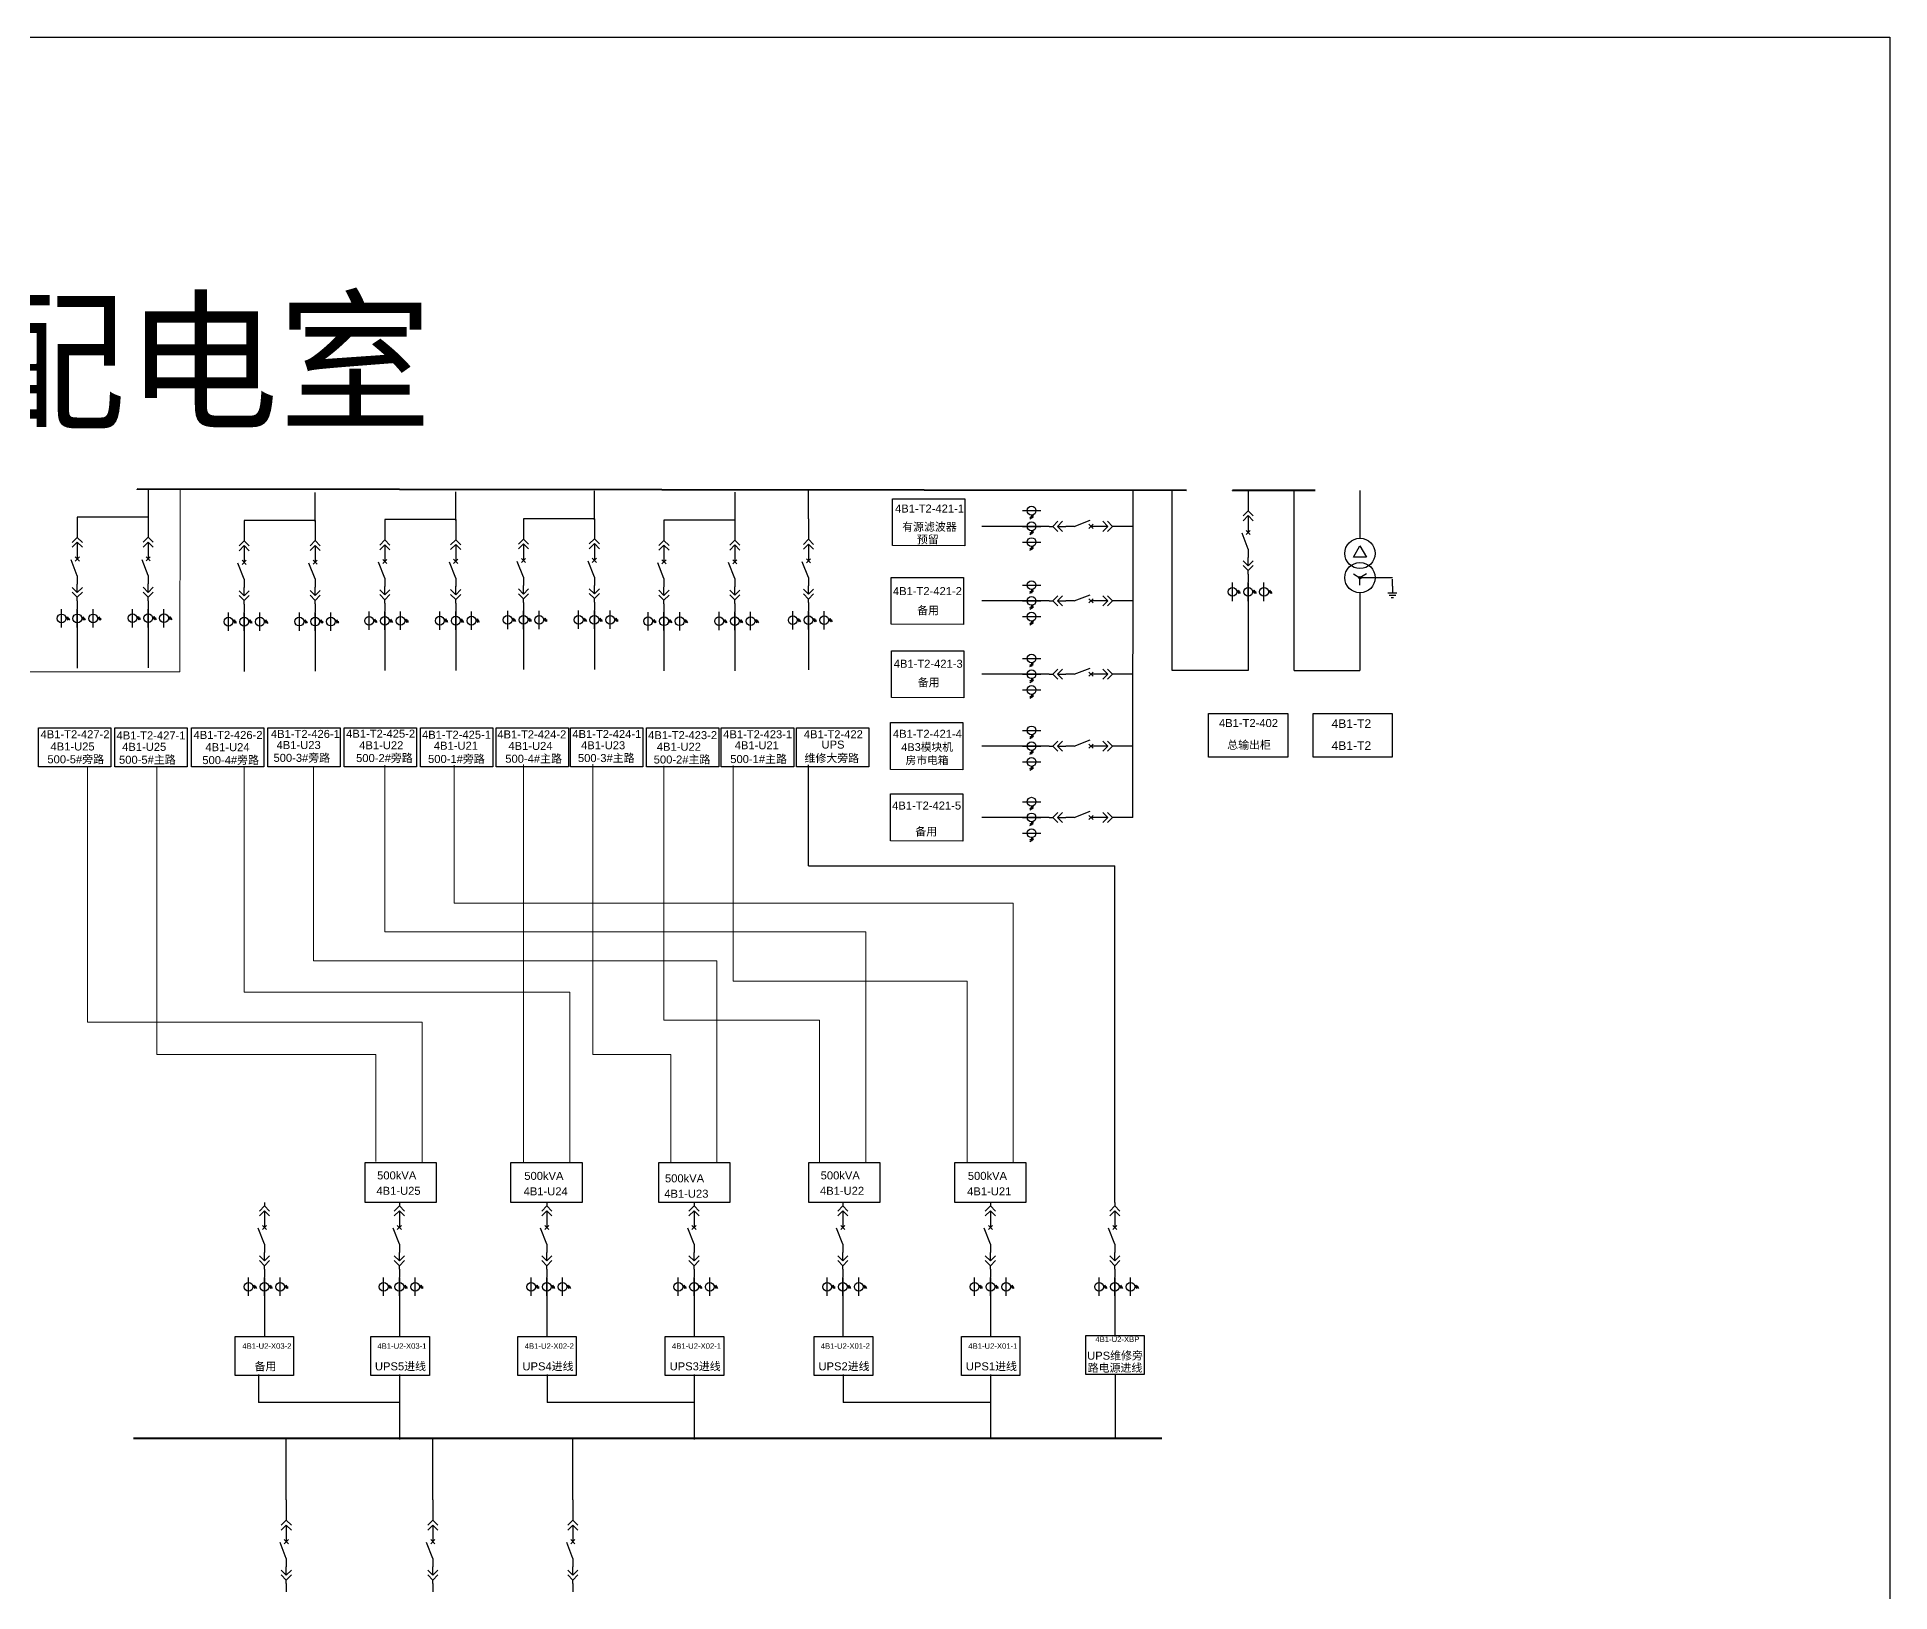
# Model space of a CAD drawing. Header units: millimetres. Extents: x 26 to 380, y 22 to 337.
# Drawn here: x 214.7 to 379.8, y 198.9 to 337.4 of the extents above; entities that cross this region are included whole.
import ezdxf
from ezdxf.enums import TextEntityAlignment as Align

# ---------------------------------------------------------------- set-up
doc = ezdxf.new("R2010")
doc.units = ezdxf.units.MM
doc.linetypes.add('CENTER', pattern=[2, 1.25, -0.25, 0.25, -0.25])
doc.linetypes.add('CONTINOUS', pattern=[0])
doc.styles.get("Standard").update_dxf_attribs({"font": 'arial.ttf'})

# ---------------------------------------------------------------- blocks, each defined once
blk = doc.blocks.new('DYDQAA05')
at = {"color": 0}
blk.add_lwpolyline([(0, 0), (0, -7)], dxfattribs=at)
blk = doc.blocks.new('DYDQAA03')
at = {"color": 0}
for points in [[(0, 0), (0, -1.5)], [(-2.12, -3.62), (0, -1.5)], [(-2.12, -5.62), (0, -3.5)], [(2.12, -3.62), (0, -1.5)], [(2.12, -5.62), (0, -3.5)], [(0, -3.5), (0, -7)]]:
    blk.add_lwpolyline(points, dxfattribs=at)
blk = doc.blocks.new('DYDQAA09')
at = {"color": 0}
blk.add_lwpolyline([(0, 0), (0, -3.5)], dxfattribs=at)
blk.add_lwpolyline([(0, 0), (0, -3.5)], dxfattribs=at)
blk.add_lwpolyline([(0, 0), (0, -3.5)], dxfattribs=at)
blk.add_lwpolyline([(0, 0), (0, -3.5)], dxfattribs=at)
blk.add_lwpolyline([(0, 0), (0, -3.5)], dxfattribs=at)
blk.add_lwpolyline([(0, 0), (0, -3.5)], dxfattribs=at)
blk.add_lwpolyline([(0, 0), (0, -3.5)], dxfattribs=at)
blk.add_lwpolyline([(0, 0), (0, -3.5)], dxfattribs=at)
blk.add_lwpolyline([(0, 0), (0, -3.5)], dxfattribs=at)
blk = doc.blocks.new('DYDQ0201')
at = {"color": 0}
for points in [[(0.86, -0.86), (-0.86, 0.86)], [(-0.86, -0.86), (0.86, 0.86)], [(0, -7), (-2.61, -0.37)]]:
    blk.add_lwpolyline(points, dxfattribs=at)
blk = doc.blocks.new('DYDQAA04')
at = {"color": 0}
for points in [[(0, -3.5), (0, 0)], [(-2.12, -1.38), (0, -3.5)], [(-2.12, -3.38), (0, -5.5)], [(2.12, -1.38), (0, -3.5)], [(2.12, -3.38), (0, -5.5)], [(0, -7), (0, -5.5)]]:
    blk.add_lwpolyline(points, dxfattribs=at)
blk = doc.blocks.new('A$C03DD39B5')
for p, q in [((417, 475), (283, 392)), ((417, 422), (283, 339)), ((350, 333), (350, 467))]:
    blk.add_line(p, q)
blk.add_lwpolyline([(700, 167), (0, 167)])
blk.add_circle((350, 167), 167)

msp = doc.modelspace()

# ---------------------------------------------------------------- linework, layer by layer
for p, q in [((224.62, 294.52, -47005.72), (224.62, 297.1, -45622.45)), ((239.48, 294.23, -26834.55), (239.48, 296.81, -25451.28)), ((252, 294.31, -26834.55), (252, 296.89, -25451.28)), ((264.36, 294.39, -26834.55), (264.36, 296.97, -25451.28)), ((276.87, 294.27, -26834.55), (276.87, 296.85, -25451.28)), ((283.41, 294.46, -27339.61), (283.41, 297.04, -25956.34)), ((312.31, 267.88), (312.34, 296.99, -45622.45)), ((315.82, 280.97, -45622.45), (315.82, 296.99, -45622.45)), ((326.69, 280.97, -47407.83), (326.69, 296.99, -45622.45)), ((332.54, 296.99, -42796.91), (332.54, 292.75, -47407.83)), ((224.6, 294.62, -47005.72), (218.28, 294.62, -47005.72)), ((239.47, 294.32, -26834.55), (233.15, 294.32, -26834.55)), ((251.99, 294.4, -26834.55), (245.67, 294.4, -26834.55)), ((264.34, 294.48, -26834.55), (258.03, 294.48, -26834.55)), ((276.85, 294.36, -26834.55), (270.54, 294.36, -26834.55)), ((302.43, 293.8, 2201.21), (298.86, 293.8, 2201.21)), ((304.07, 293.8, 2201.21), (302.43, 293.8, 2201.21)), ((331.96, 291.05, -47407.83), (332.54, 292.07, -47407.83)), ((331.96, 291.05, -47407.83), (332.54, 292.07, -47407.83)), ((333.13, 291.05, -47407.83), (331.96, 291.05, -47407.83)), ((332.54, 292.07, -47407.83), (333.13, 291.05, -47407.83)), ((331.96, 289.57, -47407.83), (332.54, 289.23, -47407.83)), ((332.53, 289.33, -47407.83), (332.44, 289.24, -47407.83)), ((332.58, 289.32, -47407.83), (332.45, 289.19, -47407.83)), ((332.5, 289.32, -47407.83), (332.45, 289.27, -47407.83)), ((332.59, 289.32, -47407.83), (332.46, 289.18, -47407.83)), ((332.62, 289.29, -47407.83), (332.48, 289.15, -47407.83)), ((332.63, 289.28, -47407.83), (332.49, 289.14, -47407.83)), ((332.64, 289.25, -47407.83), (332.53, 289.13, -47407.83)), ((333.13, 289.57, -47407.83), (332.54, 289.23, -47407.83)), ((332.54, 288.55, -47407.83), (332.54, 289.23, -47407.83)), ((335.43, 289.23, -47407.83), (332.54, 289.23, -47407.83)), ((332.65, 289.22, -47407.83), (332.55, 289.13, -47407.83)), ((322.59, 288.75, -45622.45), (322.59, 287.11, -45622.45)), ((332.54, 287.87, -47407.83), (332.54, 280.97, -47407.83)), ((335.03, 287.87, -47407.83), (335.84, 287.87, -47407.83)), ((335.13, 287.67, -47407.83), (335.74, 287.67, -47407.83)), ((335.33, 287.47, -47407.83), (335.53, 287.47, -47407.83)), ((218.28, 286.38, -44804.51), (218.28, 284.74, -44804.51)), ((224.6, 286.4, -44112.87), (224.6, 284.76, -44112.87)), ((233.15, 286.08, -24633.34), (233.15, 284.44, -24633.34)), ((239.47, 286.1, -23941.7), (239.47, 284.46, -23941.7)), ((245.67, 286.16, -24633.34), (245.67, 284.52, -24633.34)), ((251.99, 286.18, -23941.7), (251.99, 284.54, -23941.7)), ((258.03, 286.24, -24633.34), (258.03, 284.6, -24633.34)), ((264.34, 286.26, -23941.7), (264.34, 284.62, -23941.7)), ((270.54, 286.12, -24633.34), (270.54, 284.48, -24633.34)), ((276.85, 286.14, -23941.7), (276.85, 284.5, -23941.7)), ((283.41, 286.22, -25138.4), (283.41, 284.58, -25138.4)), ((302.43, 287.16, 2201.21), (298.86, 287.16, 2201.21)), ((304.07, 287.16, 2201.21), (302.43, 287.16, 2201.21)), ((322.59, 287.11, -45622.45), (322.59, 280.97, -45622.45)), ((218.28, 284.74, -44804.51), (218.28, 281.18, -44804.51)), ((224.6, 284.76, -44112.87), (224.6, 281.19, -44112.87)), ((233.15, 284.44, -24633.34), (233.15, 280.88, -24633.34)), ((239.47, 284.46, -23941.7), (239.47, 280.89, -23941.7)), ((245.67, 284.52, -24633.34), (245.67, 280.96, -24633.34)), ((251.99, 284.54, -23941.7), (251.99, 280.97, -23941.7)), ((258.03, 284.6, -24633.34), (258.03, 281.04, -24633.34)), ((264.34, 284.62, -23941.7), (264.34, 281.05, -23941.7)), ((270.54, 284.48, -24633.34), (270.54, 280.92, -24633.34)), ((276.85, 284.5, -23941.7), (276.85, 280.93, -23941.7)), ((283.41, 284.58, -25138.4), (283.41, 281.01, -25138.4)), ((302.43, 280.63, 2201.21), (298.86, 280.63, 2201.21)), ((304.07, 280.63, 2201.21), (302.43, 280.63, 2201.21)), ((322.59, 280.97, -45622.45), (315.82, 280.97, -45622.45)), ((326.69, 280.97, -47407.83), (332.54, 280.97, -47407.83)), ((302.43, 274.23, 2201.21), (298.86, 274.23, 2201.21)), ((304.07, 274.23, 2201.21), (302.43, 274.23, 2201.21)), ((302.43, 267.88, 2201.21), (298.86, 267.88, 2201.21)), ((304.07, 267.88, 2201.21), (302.43, 267.88, 2201.21)), ((234.95, 226.86, 2201.21), (234.95, 225.22, 2201.21)), ((246.97, 226.86, 2201.21), (246.97, 225.22, 2201.21)), ((260.11, 226.86, 2201.21), (260.11, 225.22, 2201.21)), ((273.22, 226.86, 2201.21), (273.22, 225.22, 2201.21)), ((286.48, 226.86, 2201.21), (286.48, 225.22, 2201.21)), ((299.62, 226.86, 2201.21), (299.62, 225.22, 2201.21)), ((310.7, 226.86, -25390.95), (310.7, 225.22, -25390.95)), ((234.95, 225.22, 2201.21), (234.95, 221.65, 2201.21)), ((246.97, 225.22, 2201.21), (246.97, 221.65, 2201.21)), ((260.11, 225.22, 2201.21), (260.11, 221.65, 2201.21)), ((273.22, 225.22, 2201.21), (273.22, 221.65, 2201.21)), ((286.48, 225.22, 2201.21), (286.48, 221.65, 2201.21)), ((299.62, 225.22, 2201.21), (299.62, 221.65, 2201.21)), ((310.7, 225.22, -25390.95), (310.7, 221.65, -25390.95)), ((234.43, 218.26, 914.33), (234.43, 215.79, 914.33)), ((246.99, 218.26, 914.33), (246.99, 212.49, 914.33)), ((260.13, 218.26, 914.33), (260.13, 215.78, 914.33)), ((273.24, 218.26, 914.33), (273.24, 212.49, 914.33)), ((286.5, 218.26, 914.33), (286.5, 215.78, 914.33)), ((299.63, 218.26, 914.33), (299.63, 212.58, 914.33)), ((299.63, 218.26, 914.33), (299.63, 215.78, 914.33)), ((310.72, 218.26, -27652.14), (310.72, 212.54, -27652.14)), ((246.99, 215.78, 914.33), (234.42, 215.78, 914.33)), ((273.24, 215.78, 914.33), (260.13, 215.78, 914.33)), ((299.63, 215.78, 914.33), (286.5, 215.78, 914.33)), ((236.9, 207.1, -13735.04), (236.9, 212.6, -12351.77)), ((249.95, 207.1, -13735.04), (249.95, 212.6, -12351.77)), ((262.43, 207.1, -13735.04), (262.43, 212.6, -12351.77))]:
    msp.add_line(p, q)
at = {"color": 1, "lineweight": 20}
for p, q in [((227.4, 280.84, -24633.34), (227.43, 297.11, -45622.45)), ((180.37, 280.84, -24633.34), (227.4, 280.84, -24633.34))]:
    msp.add_line(p, q, dxfattribs=at)
at = {"linetype": 'CENTER', "ltscale": 0.5}
msp.add_line((335.43, 288.48, -47407.83), (335.43, 289.23, -47407.83), dxfattribs=at)
at = {"color": 4, "lineweight": 20}
for p, q in [((219.18, 272.44, -70255.79), (219.18, 249.66, -70255.79)), ((233.15, 272.44, -25451.28), (233.15, 252.31, -25451.28)), ((239.33, 272.45, -24759.64), (239.33, 255.1, -24759.64)), ((245.67, 272.52, -25451.28), (245.67, 257.7, -25451.28)), ((251.85, 272.53, -24759.64), (251.85, 260.25, -24759.64)), ((251.85, 260.25, -24759.64), (301.66, 260.25, -24759.64)), ((301.66, 260.25, -24759.64), (301.66, 237.16)), ((245.67, 257.7, -25451.28), (288.52, 257.7, -25451.28)), ((288.52, 257.7, -25451.28), (288.52, 237.16)), ((239.33, 255.1, -24759.64), (275.26, 255.1, -24759.64)), ((275.26, 255.1, -24759.64), (275.26, 237.16)), ((233.15, 252.31, -25451.28), (262.15, 252.31, -25451.28)), ((262.15, 252.31, -25451.28), (262.15, 237.16)), ((219.18, 249.66, -70255.79), (249.01, 249.66, -70255.79)), ((249.01, 249.66, -70255.79), (249.01, 237.16))]:
    msp.add_line(p, q, dxfattribs=at)
at = {"color": 6, "lineweight": 20}
for p, q in [((225.36, 272.45, -69564.15), (225.36, 246.78, -69564.15)), ((258.03, 272.6, -25451.28), (258.03, 237.16)), ((264.21, 272.61, -24759.64), (264.21, 246.78, -24759.64)), ((270.54, 272.48, -25451.28), (270.54, 249.82, -25451.28)), ((276.72, 272.49, -24759.64), (276.72, 253.3, -24759.64)), ((276.72, 253.3, -24759.64), (297.54, 253.3, -24759.64)), ((297.54, 253.3, -24759.64), (297.54, 237.16)), ((270.54, 249.82, -25451.28), (284.4, 249.82, -25451.28)), ((284.4, 249.82, -25451.28), (284.4, 237.16)), ((225.36, 246.78, -69564.15), (244.87, 246.78, -69564.15)), ((244.87, 246.78, -69564.15), (244.87, 239.46, -54868.49)), ((264.21, 246.78, -24759.64), (271.14, 246.78, -24759.64)), ((271.14, 246.78, -24759.64), (271.14, 237.16)), ((244.87, 239.46, -54868.49), (244.87, 237.25, -54868.49))]:
    msp.add_line(p, q, dxfattribs=at)
at = {"color": 5, "lineweight": 30}
for p, q in [((283.41, 263.56, -27592.16), (283.41, 272.57, -25956.34)), ((283.41, 263.56, -27592.16), (310.7, 263.56, -27592.16)), ((310.7, 233.6, -27592.16), (310.7, 263.56, -27592.16))]:
    msp.add_line(p, q, dxfattribs=at)
at = {"color": 1, "lineweight": 40}
msp.add_line((223.3, 212.6, -12351.77), (314.89, 212.6, -12351.77), dxfattribs=at)
at = {"color": 1, "lineweight": 30, "ltscale": 0.002916}
msp.add_lwpolyline([(25.55, 337.37), (379.75, 337.37), (379.75, 22.37), (25.55, 22.37)], close=True, dxfattribs=at)
at = {"color": 1, "lineweight": 40, "ltscale": 100}
for points, elevation in [([(317.09, 296.99), (223.6, 297.1), (223.6, 297.1)], -45622.45), ([(328.56, 296.99), (321.19, 296.99), (321.19, 296.99)], -46596.75)]:
    msp.add_lwpolyline(points, dxfattribs=dict(at, elevation=elevation))
for points, elevation in [([(290.9, 296.25), (297.35, 296.25), (297.35, 292.06), (290.9, 292.09)], 2201.21), ([(290.79, 289.25), (297.23, 289.25), (297.23, 285.05), (290.79, 285.09)], 2201.21), ([(290.81, 282.72), (297.25, 282.72), (297.25, 278.53), (290.81, 278.56)], 2201.21), ([(214.83, 275.87), (221.28, 275.87), (221.28, 272.39), (214.83, 272.39)], -25451.28), ([(221.62, 275.87), (228.07, 275.87), (228.07, 272.39), (221.62, 272.39)], -25451.28), ([(228.44, 275.87), (234.9, 275.87), (234.9, 272.39), (228.44, 272.39)], -25451.28), ([(235.26, 275.87), (241.71, 275.87), (241.71, 272.39), (235.26, 272.39)], -25451.28), ([(242.06, 275.87), (248.51, 275.87), (248.51, 272.39), (242.06, 272.39)], -25451.28), ([(248.84, 275.87), (255.3, 275.87), (255.3, 272.39), (248.84, 272.39)], -25451.28), ([(255.58, 275.87), (262.03, 275.87), (262.03, 272.39), (255.58, 272.39)], -25451.28), ([(262.21, 275.87), (268.66, 275.87), (268.66, 272.39), (262.21, 272.39)], -25451.28), ([(268.99, 275.87), (275.44, 275.87), (275.44, 272.39), (268.99, 272.39)], -25451.28), ([(275.65, 275.87), (282.1, 275.87), (282.1, 272.39), (275.65, 272.39)], -25451.28), ([(282.35, 275.87), (288.8, 275.87), (288.8, 272.39), (282.35, 272.39)], -25451.28), ([(290.71, 276.32), (297.16, 276.32), (297.16, 272.12), (290.71, 272.15)], 2201.21), ([(319.05, 277.13), (326.11, 277.13), (326.11, 273.26), (319.05, 273.26)], -817.89), ([(328.36, 277.13), (335.41, 277.13), (335.41, 273.26), (328.36, 273.26)], -817.89), ([(290.72, 269.97), (297.17, 269.97), (297.17, 265.77), (290.72, 265.8)], 2201.21), ([(232.34, 221.65), (237.55, 221.65), (237.55, 218.17), (232.34, 218.17)], 2201.21), ([(244.43, 221.65), (249.64, 221.65), (249.64, 218.17), (244.43, 218.17)], 2201.21), ([(257.51, 221.65), (262.72, 221.65), (262.72, 218.17), (257.51, 218.17)], 2201.21), ([(270.66, 221.65), (275.87, 221.65), (275.87, 218.17), (270.66, 218.17)], 2201.21), ([(283.93, 221.65), (289.14, 221.65), (289.14, 218.17), (283.93, 218.17)], 2201.21), ([(297.04, 221.65), (302.25, 221.65), (302.25, 218.17), (297.04, 218.17)], 2201.21), ([(308.11, 221.73), (313.32, 221.73), (313.32, 218.26), (308.11, 218.26)], -26677.83)]:
    msp.add_lwpolyline(points, close=True, dxfattribs=dict(elevation=elevation))
at = {"elevation": -47407.83}
msp.add_lwpolyline([(335.43, 288.48), (335.43, 287.87)], dxfattribs=at)
for points in [[(243.91, 237.16), (250.24, 237.16), (250.24, 233.6), (243.91, 233.6)], [(256.91, 237.16), (263.24, 237.16), (263.24, 233.6), (256.91, 233.6)], [(270.08, 237.16), (276.41, 237.16), (276.41, 233.6), (270.08, 233.6)], [(283.45, 237.16), (289.78, 237.16), (289.78, 233.6), (283.45, 233.6)], [(296.45, 237.16), (302.78, 237.16), (302.78, 233.6), (296.45, 233.6)]]:
    msp.add_lwpolyline(points, close=True)
at = {"linetype": 'CONTINOUS'}
for centre in [(332.54, 291.39, -47407.83), (332.54, 289.23, -47407.83)]:
    msp.add_circle(centre, 1.35, dxfattribs=at)
msp.add_circle((332.54, 289.23, -47407.83), 0.101)

# ---------------------------------------------------------------- block references
at = {"linetype": 'Continuous', "xscale": 0.002338875, "yscale": 0.002338875, "zscale": 0.002338875}
for p, rotation in [((304.11, 295.59, 2201.21), 180), ((304.11, 294.19, 2201.21), 180), ((304.11, 292.79, 2201.21), 180), ((304.11, 288.95, 2201.21), 180), ((304.11, 287.55, 2201.21), 180), ((320.79, 288.79, -45622.45), 270), ((322.2, 288.79, -45622.45), 270), ((323.6, 288.79, -45622.45), 270), ((216.49, 286.42, -44804.51), 270), ((217.89, 286.42, -44804.51), 270), ((219.3, 286.42, -44804.51), 270), ((222.81, 286.44, -44112.87), 270), ((224.21, 286.44, -44112.87), 270), ((225.61, 286.44, -44112.87), 270), ((231.36, 286.13, -24633.34), 270), ((232.76, 286.13, -24633.34), 270), ((234.16, 286.13, -24633.34), 270), ((237.67, 286.14, -23941.7), 270), ((239.08, 286.14, -23941.7), 270), ((240.48, 286.14, -23941.7), 270), ((243.88, 286.21, -24633.34), 270), ((245.28, 286.21, -24633.34), 270), ((246.68, 286.21, -24633.34), 270), ((250.19, 286.22, -23941.7), 270), ((251.6, 286.22, -23941.7), 270), ((253, 286.22, -23941.7), 270), ((256.23, 286.29, -24633.34), 270), ((257.64, 286.29, -24633.34), 270), ((259.04, 286.29, -24633.34), 270), ((262.55, 286.3, -23941.7), 270), ((263.95, 286.3, -23941.7), 270), ((265.36, 286.3, -23941.7), 270), ((268.74, 286.17, -24633.34), 270), ((270.15, 286.17, -24633.34), 270), ((271.55, 286.17, -24633.34), 270), ((275.06, 286.18, -23941.7), 270), ((276.46, 286.18, -23941.7), 270), ((277.87, 286.18, -23941.7), 270), ((281.62, 286.26, -25138.4), 270), ((283.03, 286.26, -25138.4), 270), ((284.43, 286.26, -25138.4), 270), ((304.11, 286.15, 2201.21), 180), ((304.11, 282.42, 2201.21), 180), ((304.11, 281.02, 2201.21), 180), ((304.11, 279.62, 2201.21), 180), ((304.11, 276.02, 2201.21), 180), ((304.11, 274.62, 2201.21), 180), ((304.11, 273.21, 2201.21), 180), ((304.11, 269.67, 2201.21), 180), ((304.11, 268.27, 2201.21), 180), ((304.11, 266.86, 2201.21), 180), ((233.15, 226.9, 2201.21), 270), ((234.56, 226.9, 2201.21), 270), ((235.96, 226.9, 2201.21), 270), ((245.18, 226.9, 2201.21), 270), ((246.58, 226.9, 2201.21), 270), ((247.99, 226.9, 2201.21), 270), ((258.32, 226.9, 2201.21), 270), ((259.72, 226.9, 2201.21), 270), ((261.12, 226.9, 2201.21), 270), ((271.43, 226.9, 2201.21), 270), ((272.83, 226.9, 2201.21), 270), ((274.23, 226.9, 2201.21), 270), ((284.69, 226.9, 2201.21), 270), ((286.09, 226.9, 2201.21), 270), ((287.5, 226.9, 2201.21), 270), ((297.82, 226.9, 2201.21), 270), ((299.23, 226.9, 2201.21), 270), ((300.63, 226.9, 2201.21), 270), ((308.91, 226.9, -25390.95), 270), ((310.31, 226.9, -25390.95), 270), ((311.72, 226.9, -25390.95), 270)]:
    msp.add_blockref('A$C03DD39B5', p, dxfattribs=dict(at, rotation=rotation))
at = {"xscale": 0.2128954749704126, "yscale": 0.2128954749704126, "zscale": 0.2128954749704126}
for name, p in [('DYDQAA03', (322.59, 295.5, -47823.66)), ('DYDQAA05', (322.59, 296.99, -47823.66)), ('DYDQAA05', (218.28, 294.62, -47005.72)), ('DYDQAA05', (224.6, 294.62, -46314.09)), ('DYDQAA05', (233.15, 294.32, -26834.55)), ('DYDQAA05', (239.47, 294.32, -26142.91)), ('DYDQAA05', (245.67, 294.4, -26834.55)), ('DYDQAA05', (251.99, 294.4, -26142.91)), ('DYDQAA05', (258.03, 294.48, -26834.55)), ('DYDQAA05', (264.34, 294.48, -26142.91)), ('DYDQAA05', (270.54, 294.36, -26834.55)), ('DYDQAA05', (276.85, 294.36, -26142.91)), ('DYDQAA05', (283.41, 294.46, -27339.61)), ('DYDQAA09', (322.59, 294.01, -47823.66)), ('DYDQAA03', (218.28, 293.13, -47005.72)), ('DYDQAA03', (224.6, 293.15, -46314.09)), ('DYDQAA03', (233.15, 292.83, -26834.55)), ('DYDQAA03', (239.47, 292.85, -26142.91)), ('DYDQAA03', (245.67, 292.91, -26834.55)), ('DYDQAA03', (251.99, 292.93, -26142.91)), ('DYDQAA03', (258.03, 292.99, -26834.55)), ('DYDQAA03', (264.34, 293.01, -26142.91)), ('DYDQAA03', (270.54, 292.87, -26834.55)), ('DYDQAA03', (276.85, 292.89, -26142.91)), ('DYDQAA03', (283.41, 292.97, -27339.61)), ('DYDQ0201', (322.59, 293.26, -47823.66)), ('DYDQ0201', (218.28, 290.89, -47005.72)), ('DYDQAA09', (218.28, 291.64, -47005.72)), ('DYDQ0201', (224.6, 290.91, -46314.09)), ('DYDQAA09', (224.6, 291.66, -46314.09)), ('DYDQ0201', (233.15, 290.6, -26834.55)), ('DYDQAA09', (233.15, 291.34, -26834.55)), ('DYDQ0201', (239.47, 290.61, -26142.91)), ('DYDQAA09', (239.47, 291.36, -26142.91)), ('DYDQ0201', (245.67, 290.68, -26834.55)), ('DYDQAA09', (245.67, 291.42, -26834.55)), ('DYDQ0201', (251.99, 290.69, -26142.91)), ('DYDQAA09', (251.99, 291.44, -26142.91)), ('DYDQ0201', (258.03, 290.76, -26834.55)), ('DYDQAA09', (258.03, 291.5, -26834.55)), ('DYDQ0201', (264.34, 290.77, -26142.91)), ('DYDQAA09', (264.34, 291.52, -26142.91)), ('DYDQ0201', (270.54, 290.64, -26834.55)), ('DYDQAA09', (270.54, 291.38, -26834.55)), ('DYDQ0201', (276.85, 290.65, -26142.91)), ('DYDQAA09', (276.85, 291.4, -26142.91)), ('DYDQ0201', (283.41, 290.73, -27339.61)), ('DYDQAA09', (283.41, 291.48, -27339.61)), ('DYDQAA04', (322.59, 291.03, -47823.66)), ('DYDQAA09', (322.59, 291.77, -47823.66)), ('DYDQAA09', (218.28, 289.4, -47005.72)), ('DYDQAA09', (224.6, 289.42, -46314.09)), ('DYDQAA09', (233.15, 289.11, -26834.55)), ('DYDQAA09', (239.47, 289.12, -26142.91)), ('DYDQAA09', (245.67, 289.19, -26834.55)), ('DYDQAA09', (251.99, 289.2, -26142.91)), ('DYDQAA09', (258.03, 289.27, -26834.55)), ('DYDQAA09', (264.34, 289.28, -26142.91)), ('DYDQAA09', (270.54, 289.15, -26834.55)), ('DYDQAA09', (276.85, 289.16, -26142.91)), ('DYDQAA09', (283.41, 289.24, -27339.61)), ('DYDQAA09', (322.59, 289.54, -47823.66)), ('DYDQAA04', (218.28, 288.66, -47005.72)), ('DYDQAA04', (224.6, 288.67, -46314.09)), ('DYDQAA04', (233.15, 288.36, -26834.55)), ('DYDQAA04', (239.47, 288.38, -26142.91)), ('DYDQAA04', (245.67, 288.44, -26834.55)), ('DYDQAA04', (251.99, 288.46, -26142.91)), ('DYDQAA04', (258.03, 288.52, -26834.55)), ('DYDQAA04', (264.34, 288.54, -26142.91)), ('DYDQAA04', (270.54, 288.4, -26834.55)), ('DYDQAA04', (276.85, 288.42, -26142.91)), ('DYDQAA04', (283.41, 288.5, -27339.61)), ('DYDQAA09', (218.28, 287.17, -47005.72)), ('DYDQAA09', (224.6, 287.18, -46314.09)), ('DYDQAA09', (233.15, 286.87, -26834.55)), ('DYDQAA09', (239.47, 286.89, -26142.91)), ('DYDQAA09', (245.67, 286.95, -26834.55)), ('DYDQAA09', (251.99, 286.97, -26142.91)), ('DYDQAA09', (258.03, 287.03, -26834.55)), ('DYDQAA09', (264.34, 287.05, -26142.91)), ('DYDQAA09', (270.54, 286.91, -26834.55)), ('DYDQAA09', (276.85, 286.93, -26142.91)), ('DYDQAA09', (283.41, 287.01, -27339.61)), ('DYDQAA03', (234.95, 233.6)), ('DYDQAA03', (246.97, 233.6)), ('DYDQAA03', (260.11, 233.6)), ('DYDQAA03', (273.22, 233.6)), ('DYDQAA03', (286.48, 233.6)), ('DYDQAA03', (299.62, 233.6)), ('DYDQAA03', (310.7, 233.6, -27592.16)), ('DYDQ0201', (234.95, 231.37)), ('DYDQAA09', (234.95, 232.11)), ('DYDQ0201', (246.97, 231.37)), ('DYDQAA09', (246.97, 232.11)), ('DYDQ0201', (260.11, 231.37)), ('DYDQAA09', (260.11, 232.11)), ('DYDQ0201', (273.22, 231.37)), ('DYDQAA09', (273.22, 232.11)), ('DYDQ0201', (286.48, 231.37)), ('DYDQAA09', (286.48, 232.11)), ('DYDQ0201', (299.62, 231.37)), ('DYDQAA09', (299.62, 232.11)), ('DYDQ0201', (310.7, 231.37, -27592.16)), ('DYDQAA09', (310.7, 232.11, -27592.16)), ('DYDQAA09', (234.95, 229.88)), ('DYDQAA09', (246.97, 229.88)), ('DYDQAA09', (260.11, 229.88)), ('DYDQAA09', (273.22, 229.88)), ('DYDQAA09', (286.48, 229.88)), ('DYDQAA09', (299.62, 229.88)), ('DYDQAA09', (310.7, 229.88, -27592.16)), ('DYDQAA04', (234.95, 229.13)), ('DYDQAA04', (246.97, 229.13)), ('DYDQAA04', (260.11, 229.13)), ('DYDQAA04', (273.22, 229.13)), ('DYDQAA04', (286.48, 229.13)), ('DYDQAA04', (299.62, 229.13)), ('DYDQAA04', (310.7, 229.13, -27592.16)), ('DYDQAA09', (234.95, 227.64)), ('DYDQAA09', (246.97, 227.64)), ('DYDQAA09', (260.11, 227.64)), ('DYDQAA09', (273.22, 227.64)), ('DYDQAA09', (286.48, 227.64)), ('DYDQAA09', (299.62, 227.64)), ('DYDQAA09', (310.7, 227.64, -27592.16)), ('DYDQAA05', (236.9, 207.1, -13735.04)), ('DYDQAA05', (249.95, 207.1, -13735.04)), ('DYDQAA05', (262.43, 207.1, -13735.04)), ('DYDQAA03', (236.9, 205.61, -13735.04)), ('DYDQAA03', (249.95, 205.61, -13735.04)), ('DYDQAA03', (262.43, 205.61, -13735.04)), ('DYDQ0201', (236.9, 203.38, -13735.04)), ('DYDQAA09', (236.9, 204.12, -13735.04)), ('DYDQ0201', (249.95, 203.38, -13735.04)), ('DYDQAA09', (249.95, 204.12, -13735.04)), ('DYDQ0201', (262.43, 203.38, -13735.04)), ('DYDQAA09', (262.43, 204.12, -13735.04)), ('DYDQAA09', (236.9, 201.89, -13735.04)), ('DYDQAA09', (249.95, 201.89, -13735.04)), ('DYDQAA09', (262.43, 201.89, -13735.04)), ('DYDQAA04', (236.9, 201.14, -13735.04)), ('DYDQAA04', (249.95, 201.14, -13735.04)), ('DYDQAA04', (262.43, 201.14, -13735.04)), ('DYDQAA09', (236.9, 199.65, -13735.04)), ('DYDQAA09', (249.95, 199.65, -13735.04)), ('DYDQAA09', (262.43, 199.65, -13735.04))]:
    msp.add_blockref(name, p, dxfattribs=at)
at = {"xscale": 0.2128954749704126, "yscale": 0.2128954749704126, "zscale": 0.2128954749704126, "rotation": 270}
for name, p in [('DYDQAA04', (306.35, 293.8)), ('DYDQ0201', (308.58, 293.8)), ('DYDQAA03', (310.82, 293.8)), ('DYDQAA09', (304.86, 293.8)), ('DYDQAA09', (307.09, 293.8)), ('DYDQAA09', (309.33, 293.8)), ('DYDQAA05', (312.31, 293.8)), ('DYDQAA04', (306.35, 287.16)), ('DYDQ0201', (308.58, 287.16)), ('DYDQAA03', (310.82, 287.16)), ('DYDQAA09', (304.86, 287.16)), ('DYDQAA09', (307.09, 287.16)), ('DYDQAA09', (309.33, 287.16)), ('DYDQAA05', (312.31, 287.16)), ('DYDQAA09', (304.86, 280.63)), ('DYDQAA04', (306.35, 280.63)), ('DYDQAA09', (307.09, 280.63)), ('DYDQ0201', (308.58, 280.63)), ('DYDQAA09', (309.33, 280.63)), ('DYDQAA03', (310.82, 280.63)), ('DYDQAA05', (312.31, 280.63)), ('DYDQAA09', (304.86, 274.23)), ('DYDQAA04', (306.35, 274.23)), ('DYDQAA09', (307.09, 274.23)), ('DYDQ0201', (308.58, 274.23)), ('DYDQAA09', (309.33, 274.23)), ('DYDQAA03', (310.82, 274.23)), ('DYDQAA05', (312.31, 274.23)), ('DYDQAA09', (304.86, 267.88)), ('DYDQAA04', (306.35, 267.88)), ('DYDQAA09', (307.09, 267.88)), ('DYDQ0201', (308.58, 267.88)), ('DYDQAA09', (309.33, 267.88)), ('DYDQAA03', (310.82, 267.88)), ('DYDQAA05', (312.31, 267.88))]:
    msp.add_blockref(name, p, dxfattribs=at)

# ---------------------------------------------------------------- texts
at = {"lineweight": 0}
for s, height, p in [('4B1-T2-421-1', 0.7128, (294.2, 295.03, 2201.21)), ('有源滤波器', 0.713, (294.19, 293.4, 2580.02)), ('预留', 0.713, (294.04, 292.27, 2706.32)), ('4B1-T2-421-2', 0.7128, (294.01, 287.68, 2201.21)), ('备用', 0.713, (294.07, 285.96, 2201.21)), ('4B1-T2-421-3', 0.7128, (294.08, 281.21, 2201.21)), ('备用', 0.713, (294.12, 279.55, 2201.21)), ('4B1-T2-427-2', 0.7128, (218.08, 274.93, -71639.06)), ('4B1-T2-426-1', 0.7128, (238.6, 274.96, -26142.91)), ('4B1-T2-425-2', 0.7128, (245.3, 274.98, -26834.55)), ('4B1-T2-423-1', 0.7128, (278.89, 274.93, -26142.91)), ('4B1-T2-422', 0.713, (285.63, 274.93, -27339.61)), ('4B1-T2-421-4', 0.7128, (294.01, 274.97, 2201.21)), ('4B1-T2-402', 0.713, (322.61, 275.93, -47823.66)), ('4B1-U25', 0.713, (217.86, 273.84, 11621.31)), ('4B1-T2-427-1', 0.7128, (224.85, 274.83, -70947.42)), ('4B1-U25', 0.713, (224.24, 273.81, 11621.31)), ('4B1-T2-426-2', 0.7128, (231.71, 274.87, -26834.55)), ('4B1-U24', 0.713, (231.66, 273.78, 11621.31)), ('4B1-U23', 0.713, (238, 273.97, 11621.31)), ('4B1-U22', 0.713, (245.36, 273.95, 11621.31)), ('4B1-T2-425-1', 0.7128, (252.06, 274.89, -26142.91)), ('4B1-U21', 0.713, (252.01, 273.91, 11621.31)), ('4B1-T2-424-2', 0.7128, (258.77, 274.92, -26834.55)), ('4B1-U24', 0.713, (258.65, 273.89, 11621.31)), ('4B1-U23', 0.713, (265.12, 273.95, 11621.31)), ('4B1-T2-423-2', 0.7128, (272.2, 274.85, -26834.55)), ('4B1-U22', 0.713, (271.87, 273.82, 11621.31)), ('4B1-U21', 0.713, (278.81, 273.95, 37072.58)), ('UPS', 0.713, (285.6, 274.01, 18983.64)), ('总输出柜', 0.713, (322.66, 273.98, -47823.66)), ('500-5#旁路', 0.713, (218.14, 272.7, 10647)), ('500-5#主路', 0.713, (224.52, 272.66, 10647)), ('500-4#旁路', 0.713, (231.94, 272.63, 10647)), ('500-3#旁路', 0.713, (238.28, 272.83, 10647)), ('500-2#旁路', 0.713, (245.64, 272.81, 10647)), ('500-1#旁路', 0.713, (252.05, 272.73, 10647)), ('500-4#主路', 0.713, (258.93, 272.75, 10647)), ('500-3#主路', 0.713, (265.4, 272.81, 10647)), ('500-2#主路', 0.713, (272.15, 272.68, 10647)), ('500-1#主路', 0.713, (278.97, 272.72, 36098.27)), ('维修大旁路', 0.713, (285.49, 272.8, 18983.64)), ('4B1-T2-421-5', 0.7128, (293.94, 268.58, 2201.21)), ('备用', 0.713, (293.9, 266.26, 2201.21)), ('4B1-U2-XBP', 0.49, (310.93, 221.16, -25450.93)), ('4B1-U2-X03-2', 0.49, (235.17, 220.56, 2141.23)), ('4B1-U2-X03-1', 0.49, (247.2, 220.56, 2141.23)), ('4B1-U2-X02-2', 0.49, (260.33, 220.56, 2141.23)), ('4B1-U2-X02-1', 0.49, (273.44, 220.56, 2141.23)), ('4B1-U2-X01-2', 0.49, (286.7, 220.56, 2141.23)), ('4B1-U2-X01-1', 0.49, (299.84, 220.56, 2141.23)), ('UPS维修旁', 0.713, (310.72, 219.59, -30984.08)), ('备用', 0.713, (235.04, 218.64, -1190.71)), ('UPS5进线', 0.713, (247.07, 218.64, -1190.71)), ('UPS4进线', 0.713, (260.21, 218.64, -1190.71)), ('UPS3进线', 0.713, (273.32, 218.64, -1190.71)), ('UPS2进线', 0.713, (286.58, 218.64, -1190.71)), ('UPS1进线', 0.713, (299.71, 218.64, -1190.71)), ('路电源进线', 0.713, (310.72, 218.51, -30984.08))]:
    msp.add_text(s, height=height, dxfattribs=at).set_placement(p, align=Align.CENTER)
at = {"color": 7, "lineweight": 0}
msp.add_text('4B1-T2-424-1', height=0.7128, dxfattribs=at).set_placement((265.45, 274.95, -26142.91), align=Align.CENTER)
at = {"lineweight": 0, "ltscale": 100}
for s, p in [('500kVA', (244.99, 236, -25451.28)), ('500kVA', (258.1, 235.96, -25451.28)), ('500kVA', (270.63, 235.74, -25451.28)), ('500kVA', (284.5, 236, -25451.28)), ('500kVA', (297.61, 235.96, -25451.28)), ('4B1-U25', (244.93, 234.63, -25860.24)), ('4B1-U24', (258.04, 234.58, -25860.24)), ('4B1-U23', (270.57, 234.37, -25860.24)), ('4B1-U22', (284.44, 234.63, -25860.24)), ('4B1-U21', (297.55, 234.58, -25860.24))]:
    msp.add_text(s, height=0.713, dxfattribs=at).set_placement(p, align=Align.MIDDLE_LEFT)
at = {"color": 0, "insert": (184.09, 313.48, -42153.43), "char_height": 10, "width": 0.000000001, "attachment_point": 1}
msp.add_mtext('4B1{\\fSimSun|b0|i0|c134|p2;配电室}', dxfattribs=at)
at = {"char_height": 0.77, "width": 1.1343, "attachment_point": 1}
for insert in [(330.01, 276.62, -41868.18), (330.01, 274.66, -41868.18)]:
    msp.add_mtext('4B1-T2', dxfattribs=dict(at, insert=insert))
at = {"color": 7, "lineweight": 30, "insert": (293.98, 273.52, 2201.21), "char_height": 0.7, "width": 5.2091, "attachment_point": 5}
msp.add_mtext('4B3模块机房市电箱', dxfattribs=at)

doc.saveas('drawing.dxf')
